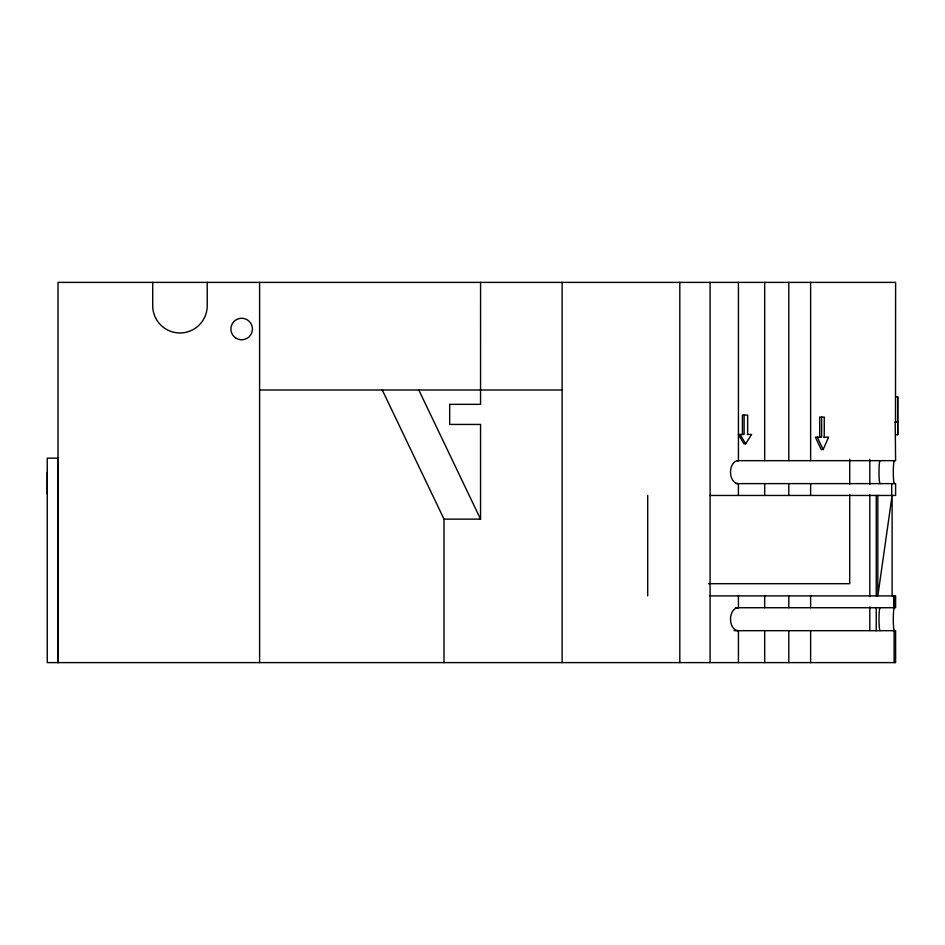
<?xml version="1.0" encoding="UTF-8"?>
<svg xmlns="http://www.w3.org/2000/svg" width="945" height="945" viewBox="0 0 945 945"><rect width="100%" height="100%" fill="white"/><g stroke="black" fill="none" stroke-linecap="round" stroke-linejoin="round"><path stroke-width="1.42" d="M444.008 662.61L444.008 519.136L382.264 390.002M480.568 282.39L480.544 404.342L449.678 404.342L449.678 424.435L480.544 424.435L480.544 519.136L444.008 519.136M647.703 595.893L647.703 495.452M876.239 595.893L876.239 495.452M895.6 434.735L897.75 434.735L897.691 396.829L897.644 421.954L895.198 422.191L895.6 460.664L737.383 460.664M895.494 421.942L895.612 282.39L58.011 282.39L58.011 662.61L58.011 458.148L47.25 458.148L47.25 662.61L895.612 662.61L895.6 630.681L734.1 630.681M894.1 607.73L894.147 595.893L894.159 607.73M821.63 417.076L821.63 437.157L815.381 437.157L821.217 449.548L823.142 449.548L828.6 437.157L823.792 437.157M744.105 415.091L744.105 434.464L738.423 434.464L743.951 443.807L745.64 443.807L751.618 434.464L747.259 434.464M259.603 390.002L562.133 390.002M895.482 396.829L897.644 396.829M895.198 422.191L897.644 421.954L897.75 434.735M735.954 483.616L895.6 483.616L895.612 495.452L709.872 495.452M708.549 583.691L849.709 583.691L849.709 494.389M709.872 595.893L895.612 595.893L895.6 607.73L735.434 607.73M740.112 434.464L745.64 443.807M418.812 390.002L480.544 519.136M817.295 437.157L823.142 449.548M894.1 630.681L894.147 662.61M892.115 595.893L892.115 495.452L877.834 595.893L877.834 495.452M891.714 483.616L891.714 495.452M876.239 607.529L876.239 630.799M869.813 459.329L869.813 484.419M869.813 494.755L869.813 596.602M869.813 606.926L869.813 630.551M849.709 459.246L849.709 484.135M824.253 437.157L824.253 417.076L819.717 417.076L819.717 437.157M810.621 282.39L810.621 460.664M810.621 483.616L810.621 495.452M810.621 595.893L810.621 607.73M810.621 630.681L810.621 662.61M788.791 282.39L788.791 460.664M788.791 483.616L788.791 495.452M788.791 595.893L788.791 607.73M788.791 630.681L788.791 662.61M764.682 282.39L764.682 460.664M764.682 483.616L764.682 495.452M764.682 595.893L764.682 607.73M764.682 630.681L764.682 662.61M747.637 434.464L747.637 415.091L742.404 415.091L742.404 434.464M738.423 282.39L738.423 460.664M738.423 483.616L738.423 495.452M738.423 595.893L738.423 607.73M738.423 630.681L738.423 662.61M710.097 282.39L710.097 662.61M679.809 282.39L679.809 662.61M562.133 282.39L562.133 662.61M259.603 282.39L259.603 662.61M207.227 282.39L207.227 305.707A27.263 27.263 0 0 1 179.963 332.971A27.263 27.263 0 0 1 152.712 305.707L152.712 282.39M47.25 472.5L47.25 494.022M880.055 630.681A11.482 1.051 90 0 1 879.004 619.211A11.482 1.051 90 0 1 880.055 607.73M894.336 630.681A11.482 1.051 90 0 1 893.297 619.211A11.482 1.051 90 0 1 894.336 607.73M880.055 483.616A11.482 1.051 90 0 1 879.004 472.146A11.482 1.051 90 0 1 880.055 460.664M894.336 483.616A11.482 1.051 90 0 1 893.297 472.146A11.482 1.051 90 0 1 894.336 460.664M738.116 630.681A11.482 7.619 -90 0 1 730.509 619.211A11.482 7.619 -90 0 1 738.116 607.73M738.116 483.616A11.482 7.619 90 0 1 730.509 472.146A11.482 7.619 90 0 1 738.116 460.664M236.285 338.345A10.761 10.761 0 0 0 252.421 329.025A10.761 10.761 0 0 0 236.285 319.705A10.761 10.761 0 0 0 236.285 338.345"/></g></svg>
